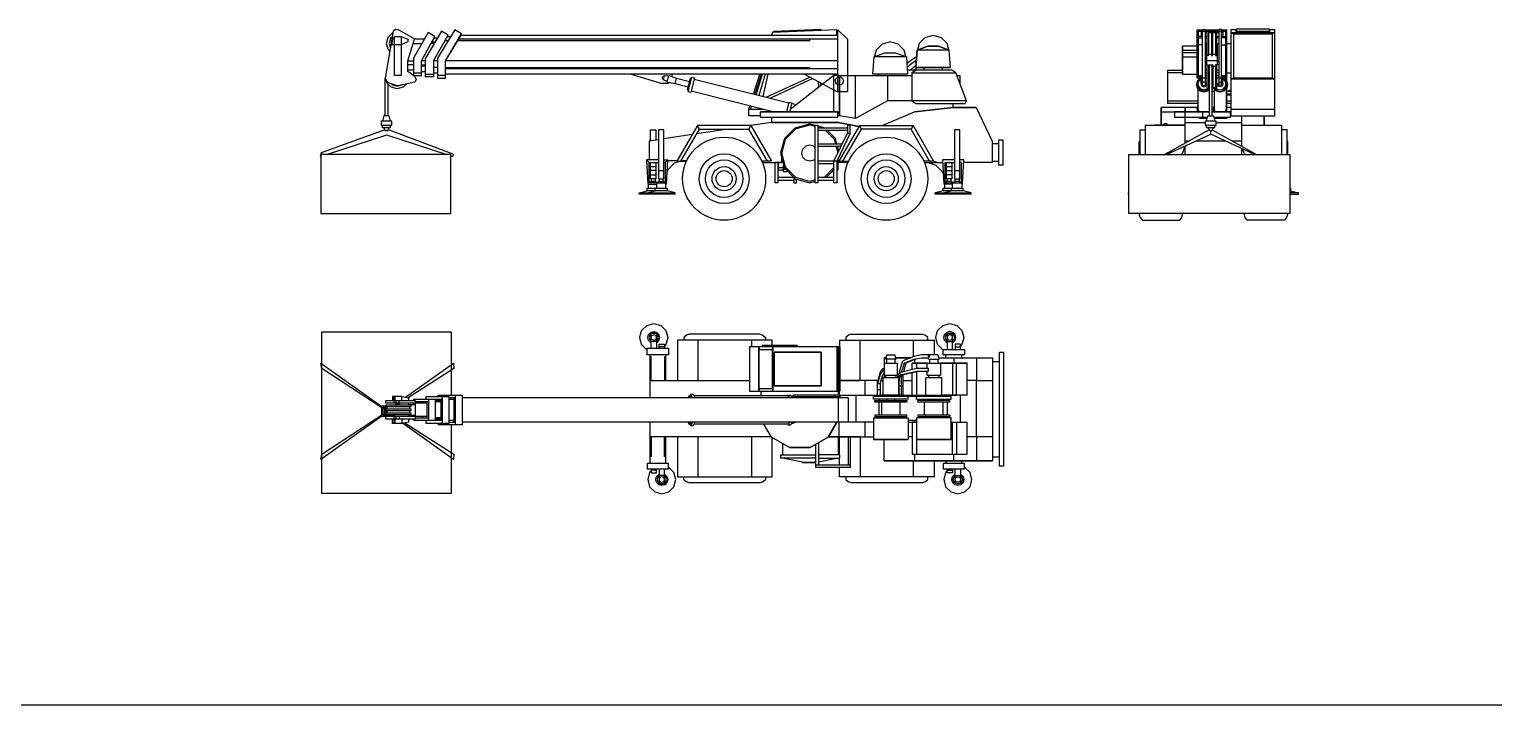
# Model space of a CAD drawing. Extents: x -121210 to 57230, y 84783 to 157800.
# Drawn here: x -4017 to 17847, y 127711 to 137790 of the extents above; entities that cross this region are included whole.
import ezdxf

# ---------------------------------------------------------------- set-up
doc = ezdxf.new("R2010")
doc.units = 0
doc.header["$MEASUREMENT"] = 0
doc.layers.get('0').update_dxf_attribs({"linetype": 'CONTINUOUS'})

# ---------------------------------------------------------------- blocks, each defined once
blk = doc.blocks.new('A$C38A31246')
for p, q in [((1090, 2820), (1125, 2849)), ((1125, 2849), (1169, 2840)), ((6769, 2821), (7469, 2850)), ((6769, 2821), (7469, 2850)), ((7469, 2850), (7469, 2830)), ((1090, 2820), (969, 2120)), ((989, 2640), (1014, 2730)), ((1014, 2550), (989, 2640)), ((1014, 2730), (1079, 2796)), ((1048, 2710), (1029, 2640)), ((1029, 2640), (1048, 2573)), ((1076, 2737), (1048, 2710)), ((1069, 2620), (1090, 2720)), ((1079, 2796), (1086, 2798)), ((1090, 2720), (1110, 2720)), ((1110, 2160), (1110, 2740)), ((1110, 2740), (1209, 2740)), ((1409, 2700), (1169, 2840)), ((1209, 2740), (1309, 2700)), ((1209, 2740), (1209, 2160)), ((1309, 2660), (1209, 2620)), ((1309, 2380), (1408, 2700)), ((1309, 2700), (1309, 2660)), ((1610, 2800), (1389, 2420)), ((1390, 2640), (1517, 2640)), ((1408, 2700), (1407, 2700)), ((1407, 2700), (1409, 2700)), ((1552, 2700), (1408, 2700)), ((1509, 2380), (1709, 2740)), ((1810, 2820), (1569, 2420)), ((1610, 2800), (1588, 2766)), ((1709, 2740), (1610, 2800)), ((1702, 2640), (1654, 2640)), ((1665, 2660), (1714, 2660)), ((1701, 2720), (1677, 2681)), ((1688, 2700), (1688, 2700)), ((1689, 2380), (1909, 2760)), ((1701, 2720), (1750, 2720)), ((2009, 2840), (1749, 2420)), ((1909, 2760), (1810, 2820)), ((1851, 2660), (1852, 2660)), ((1863, 2680), (1901, 2740)), ((1863, 2680), (1911, 2680)), ((1869, 2380), (2109, 2780)), ((1869, 2380), (2101, 2760)), ((1889, 2720), (1886, 2720)), ((1901, 2740), (1948, 2740)), ((2109, 2780), (2009, 2840)), ((2049, 2680), (7309, 2680)), ((7729, 2700), (2063, 2700)), ((2085, 2740), (2089, 2740)), ((2101, 2760), (7729, 2760)), ((6749, 2800), (6737, 2760)), ((7710, 2840), (6749, 2800)), ((6769, 2801), (6769, 2821)), ((7309, 2680), (7309, 2699)), ((7712, 2759), (7710, 2840)), ((7870, 2700), (7729, 2840)), ((7729, 1920), (7729, 2840)), ((7870, 2700), (7870, 1920)), ((8390, 2628), (8301, 2540)), ((8509, 2660), (8390, 2628)), ((8629, 2628), (8509, 2660)), ((8717, 2540), (8629, 2628)), ((8941, 2640), (8916, 2542)), ((8941, 2640), (9029, 2728)), ((9029, 2728), (9149, 2760)), ((9149, 2760), (9270, 2728)), ((9270, 2728), (9357, 2640)), ((9384, 2542), (9357, 2640)), ((1039, 2524), (1014, 2550)), ((1209, 2620), (1069, 2620)), ((1389, 2420), (1389, 2160)), ((1569, 2140), (1569, 2420)), ((1749, 2420), (1749, 2120)), ((8249, 2180), (8269, 2440)), ((8249, 2180), (8269, 2440)), ((8269, 2440), (8429, 2500)), ((8269, 2440), (8429, 2500)), ((8750, 2440), (8269, 2440)), ((8301, 2540), (8276, 2442)), ((8429, 2500), (8590, 2500)), ((8429, 2500), (8590, 2500)), ((8590, 2500), (8750, 2440)), ((8590, 2500), (8750, 2440)), ((8744, 2442), (8717, 2540)), ((8750, 2440), (8769, 2180)), ((8750, 2440), (8769, 2180)), ((8902, 2440), (8810, 2378)), ((8910, 2540), (8890, 2280)), ((8890, 2280), (8910, 2540)), ((9070, 2600), (8910, 2540)), ((8910, 2540), (9070, 2600)), ((9389, 2540), (8910, 2540)), ((9229, 2600), (9070, 2600)), ((9070, 2600), (9229, 2600)), ((9389, 2540), (9229, 2600)), ((9229, 2600), (9389, 2540)), ((9410, 2280), (9389, 2540)), ((9410, 2280), (9389, 2540)), ((1309, 2220), (1309, 2380)), ((1309, 2380), (1389, 2380)), ((1389, 2320), (1309, 2320)), ((1390, 2240), (1309, 2240)), ((1409, 2147), (1309, 2220)), ((1389, 2200), (1509, 2200)), ((1569, 2380), (1509, 2380)), ((1509, 2160), (1509, 2380)), ((1509, 2320), (1570, 2320)), ((1569, 2300), (1509, 2300)), ((1509, 2220), (1570, 2220)), ((1750, 2380), (1689, 2380)), ((1689, 2380), (1689, 2140)), ((1750, 2280), (1689, 2280)), ((1689, 2200), (1750, 2200)), ((7729, 2380), (1869, 2380)), ((1869, 2120), (1869, 2380)), ((7729, 2260), (1869, 2260)), ((1870, 2280), (7309, 2280)), ((7309, 2260), (7309, 2280)), ((8810, 2378), (8759, 2333)), ((8762, 2283), (8838, 2350)), ((9430, 2240), (8765, 2240)), ((8853, 2280), (8805, 2240)), ((8890, 2240), (8829, 2200)), ((8829, 2200), (8890, 2240)), ((8829, 2200), (9489, 2200)), ((8829, 2200), (8829, 1780)), ((8829, 2200), (8829, 1780)), ((8838, 2350), (8899, 2390)), ((8853, 2280), (8892, 2309)), ((8881, 2251), (8868, 2240)), ((8868, 2240), (8881, 2251)), ((8868, 2240), (8868, 2240)), ((8920, 2280), (8881, 2251)), ((8890, 2280), (9410, 2280)), ((9410, 2280), (8890, 2280)), ((9430, 2240), (8890, 2240)), ((9009, 2280), (9009, 2240)), ((9289, 2240), (9289, 2280)), ((9489, 2200), (9430, 2240)), ((9489, 2200), (9430, 2240)), ((9649, 1780), (9489, 2200)), ((9649, 1780), (9489, 2200)), ((1005, 2060), (969, 2120)), ((969, 1560), (969, 2120)), ((979, 2104), (993, 2050)), ((1059, 1984), (993, 2050)), ((1005, 2060), (1159, 2007)), ((1009, 2034), (1009, 1560)), ((1056, 2043), (1079, 2019)), ((1149, 1960), (1059, 1984)), ((1079, 2019), (1149, 2000)), ((1209, 2160), (1110, 2160)), ((1149, 2000), (1219, 2019)), ((1239, 1984), (1149, 1960)), ((1409, 2060), (1159, 2007)), ((1219, 2019), (1220, 2020)), ((1220, 2020), (1219, 2019)), ((1239, 1984), (1291, 2034)), ((1389, 2160), (1509, 2160)), ((1409, 2147), (1432, 2098)), ((1432, 2098), (1409, 2060)), ((1569, 2180), (1689, 2180)), ((1689, 2140), (1569, 2140)), ((1869, 2160), (1749, 2160)), ((1749, 2120), (1869, 2120)), ((7729, 2180), (1869, 2180)), ((5090, 2040), (4629, 2180)), ((5189, 2040), (5090, 2040)), ((5139, 2154), (5102, 2132)), ((5124, 2096), (5102, 2132)), ((5124, 2096), (5139, 2154)), ((5180, 2071), (5124, 2096)), ((5199, 2149), (5139, 2154)), ((5177, 2061), (5202, 2158)), ((5177, 2061), (5297, 2042)), ((5213, 2055), (5189, 2040)), ((5202, 2158), (5316, 2120)), ((5250, 2180), (5250, 2142)), ((5297, 2042), (5316, 2120)), ((5297, 2042), (5491, 1993)), ((5316, 2120), (5510, 2071)), ((5522, 2120), (5478, 1945)), ((5492, 1921), (5546, 2134)), ((5541, 2115), (5522, 2120)), ((5585, 2125), (5532, 1911)), ((5546, 2134), (5585, 2125)), ((5581, 2105), (6997, 1751)), ((6469, 1883), (6560, 2180)), ((6581, 2180), (6488, 1878)), ((6507, 1873), (6602, 2179)), ((6643, 2180), (6547, 1864)), ((6683, 2179), (6608, 1848)), ((6659, 1835), (7311, 2136)), ((7354, 2113), (6720, 1820)), ((7669, 2160), (7013, 1651)), ((7229, 2180), (7710, 1920)), ((7443, 1985), (7436, 2068)), ((7469, 2050), (7469, 2005)), ((7749, 2160), (7669, 2160)), ((7669, 1620), (7669, 2160)), ((7690, 2080), (7691, 2096)), ((7691, 2064), (7690, 2080)), ((7691, 2096), (7697, 2110)), ((7691, 2064), (7697, 2050)), ((7697, 2110), (7707, 2122)), ((7707, 2038), (7697, 2050)), ((7707, 2122), (7720, 2132)), ((7720, 2028), (7707, 2038)), ((7720, 2132), (7734, 2138)), ((7734, 2022), (7720, 2028)), ((7734, 2138), (7749, 2140)), ((7749, 2020), (7734, 2022)), ((7749, 2160), (8829, 2160)), ((7749, 1620), (7749, 2160)), ((7749, 2160), (7749, 1560)), ((7749, 2140), (7765, 2138)), ((7765, 2022), (7749, 2020)), ((7765, 2138), (7779, 2132)), ((7779, 2028), (7765, 2022)), ((7779, 2132), (7792, 2122)), ((7792, 2038), (7779, 2028)), ((7792, 2122), (7801, 2110)), ((7801, 2050), (7792, 2038)), ((7807, 2096), (7801, 2110)), ((7807, 2064), (7801, 2050)), ((7807, 2096), (7809, 2080)), ((7809, 2080), (7807, 2064)), ((7989, 1520), (7989, 2160)), ((8769, 2180), (8249, 2180)), ((8769, 2180), (8249, 2180)), ((8329, 2179), (8329, 2160)), ((8469, 2160), (8469, 1780)), ((9505, 2160), (9549, 2160)), ((9549, 2160), (9549, 2043)), ((5497, 1940), (5478, 1945)), ((5492, 1921), (5532, 1911)), ((5537, 1930), (6779, 1619)), ((6964, 1619), (6999, 1760)), ((6997, 1751), (6997, 1748)), ((6999, 1760), (7038, 1751)), ((7038, 1751), (7035, 1738)), ((7710, 1920), (7870, 1920)), ((8469, 1780), (7989, 1520)), ((9649, 1780), (8469, 1780)), ((8829, 1780), (8890, 1740)), ((8829, 1780), (8890, 1740)), ((9630, 1740), (9649, 1780)), ((9630, 1740), (9649, 1780)), ((950, 1560), (930, 1480)), ((1029, 1560), (950, 1560)), ((1049, 1480), (1029, 1560)), ((6399, 1560), (6400, 1660)), ((6570, 1560), (6399, 1560)), ((6400, 1660), (6416, 1710)), ((6400, 1660), (6620, 1660)), ((6435, 1706), (6421, 1660)), ((6570, 1540), (6570, 1620)), ((6570, 1620), (7749, 1620)), ((7729, 1620), (6570, 1620)), ((6570, 1540), (7729, 1540)), ((6739, 1460), (6739, 1540)), ((6963, 1620), (6964, 1619)), ((6987, 1712), (6985, 1707)), ((6996, 1748), (6993, 1739)), ((6997, 1748), (6993, 1739)), ((7035, 1738), (7005, 1620)), ((7105, 1723), (7036, 1741)), ((7729, 1540), (7729, 1620)), ((7749, 1560), (7729, 1560)), ((7749, 1560), (7748, 1619)), ((7989, 1520), (7749, 1560)), ((8387, 1413), (8869, 1620)), ((9450, 1680), (8869, 1620)), ((8869, 1620), (9450, 1680)), ((8890, 1740), (9630, 1740)), ((8890, 1740), (9630, 1740)), ((9450, 1680), (9450, 1740)), ((9790, 1680), (9450, 1680)), ((9450, 1680), (9790, 1680)), ((9790, 1680), (10029, 1180)), ((9790, 1680), (10029, 1180)), ((964, 1351), (13, 1007)), ((1069, 1480), (909, 1480)), ((909, 1480), (909, 1420)), ((909, 1420), (1069, 1420)), ((930, 1380), (930, 1420)), ((1049, 1380), (930, 1380)), ((950, 1380), (969, 1340)), ((969, 1340), (1009, 1340)), ((1009, 1340), (1029, 1380)), ((1982, 986), (1016, 1351)), ((1049, 1380), (1049, 1420)), ((1069, 1420), (1069, 1480)), ((4930, 1350), (5009, 1350)), ((4930, 1183), (4930, 1350)), ((5009, 1350), (5009, 1195)), ((5129, 1350), (5049, 1350)), ((5049, 1350), (5049, 620)), ((5129, 620), (5129, 1350)), ((5630, 1413), (5322, 880)), ((5382, 880), (5659, 1361)), ((6091, 1360), (5618, 1288)), ((6429, 1413), (5630, 1413)), ((5659, 1361), (5630, 1413)), ((5659, 1361), (6399, 1361)), ((6399, 1361), (6429, 1413)), ((6677, 880), (6399, 1361)), ((6429, 1413), (6736, 880)), ((6430, 1413), (6429, 1413)), ((6739, 1460), (6430, 1413)), ((7739, 1460), (6739, 1460)), ((6739, 1460), (7739, 1460)), ((6928, 1220), (7089, 1381)), ((7099, 1364), (6945, 1210)), ((7089, 1381), (7309, 1440)), ((7309, 1420), (7099, 1364)), ((7309, 1440), (7390, 1419)), ((7390, 1398), (7309, 1420)), ((7389, 560), (7389, 1420)), ((7389, 1420), (7429, 1420)), ((7429, 1420), (7429, 560)), ((7429, 1408), (7530, 1381)), ((7429, 1387), (7459, 1379)), ((7429, 1380), (7870, 1380)), ((7870, 1340), (7429, 1340)), ((7531, 1380), (7530, 1381)), ((7530, 1381), (7530, 1379)), ((7544, 1340), (7673, 1210)), ((7691, 1220), (7571, 1340)), ((8041, 1398), (7739, 1460)), ((7739, 1460), (8041, 1398)), ((8050, 1413), (7741, 880)), ((7802, 880), (8079, 1361)), ((7870, 1420), (7870, 1300)), ((7909, 1420), (7870, 1420)), ((7909, 1300), (7909, 1420)), ((8050, 1413), (8849, 1413)), ((8079, 1361), (8050, 1413)), ((8819, 1361), (8079, 1361)), ((8849, 1413), (8819, 1361)), ((9097, 880), (8819, 1361)), ((8849, 1413), (9157, 880)), ((9549, 1350), (9469, 1350)), ((9469, 1350), (9469, 620)), ((9549, 620), (9549, 1350)), ((90, 980), (991, 1276)), ((988, 1277), (1889, 980)), ((5050, 1201), (4910, 1180)), ((4910, 1180), (4910, 900)), ((5552, 1278), (5129, 1213)), ((6928, 1220), (6869, 1000)), ((6889, 1000), (6945, 1210)), ((7205, 1060), (7249, 1104)), ((7309, 1120), (7249, 1104)), ((7370, 1104), (7309, 1120)), ((7370, 1104), (7389, 1083)), ((7429, 1140), (7789, 1140)), ((7769, 1100), (7429, 1100)), ((7669, 880), (7870, 1300)), ((7673, 1210), (7692, 1140)), ((7712, 1139), (7691, 1220)), ((7703, 1100), (7729, 1004)), ((7909, 1300), (7710, 880)), ((7741, 1031), (7723, 1100)), ((7789, 1140), (7769, 1100)), ((7870, 1300), (7909, 1300)), ((10029, 1180), (10029, 860)), ((10029, 1180), (10029, 860)), ((10130, 1140), (10029, 1140)), ((10130, 820), (10130, 1200)), ((10130, 1200), (10189, 1200)), ((10189, 1200), (10189, 820)), ((13, 1007), (0, 951)), ((0, 951), (10, 953)), ((1949, 980), (9, 980)), ((9, 980), (9, 100)), ((1949, 100), (1949, 980)), ((1979, 951), (1949, 960)), ((1982, 986), (1979, 951)), ((4910, 860), (4869, 900)), ((5049, 900), (4869, 900)), ((4869, 900), (4889, 540)), ((5130, 900), (5189, 900)), ((5189, 900), (5149, 860)), ((5169, 540), (5189, 900)), ((5189, 894), (5329, 891)), ((5379, 880), (5290, 851)), ((5322, 880), (5474, 880)), ((5478, 888), (5388, 890)), ((6736, 880), (6585, 880)), ((6869, 1000), (6928, 780)), ((6945, 790), (6889, 1000)), ((6889, 860), (6889, 925)), ((7190, 1000), (7205, 1060)), ((7205, 940), (7190, 1000)), ((7249, 896), (7205, 940)), ((7309, 880), (7249, 896)), ((7370, 896), (7309, 880)), ((7390, 916), (7370, 896)), ((7710, 880), (7429, 880)), ((7669, 560), (7669, 880)), ((7728, 917), (7710, 851)), ((7710, 880), (7710, 560)), ((7729, 922), (7729, 745)), ((7741, 880), (7894, 880)), ((9157, 880), (9006, 880)), ((9209, 860), (9149, 880)), ((9469, 900), (9289, 900)), ((9289, 900), (9309, 540)), ((9610, 900), (9550, 900)), ((9590, 540), (9610, 900)), ((10029, 880), (10130, 880)), ((4910, 560), (4910, 860)), ((4910, 860), (5049, 860)), ((4930, 620), (4930, 860)), ((4930, 800), (5009, 800)), ((5009, 740), (4930, 740)), ((4930, 680), (5009, 680)), ((5009, 860), (5009, 620)), ((5049, 740), (5129, 740)), ((5149, 860), (5130, 860)), ((5149, 860), (5149, 565)), ((5180, 720), (5189, 751)), ((5189, 751), (5290, 851)), ((6591, 864), (6789, 860)), ((6889, 860), (6789, 860)), ((6789, 560), (6789, 860)), ((6789, 860), (6889, 860)), ((6830, 860), (6830, 560)), ((6840, 840), (6830, 840)), ((6840, 745), (6840, 860)), ((6840, 785), (6915, 785)), ((6915, 745), (6840, 745)), ((6915, 720), (6915, 828)), ((6915, 764), (6944, 764)), ((6964, 720), (6915, 720)), ((6928, 780), (7089, 619)), ((7099, 636), (6945, 790)), ((6964, 744), (6964, 720)), ((7669, 840), (7429, 840)), ((7669, 785), (7524, 640)), ((7551, 640), (7670, 758)), ((7654, 720), (7631, 720)), ((7656, 745), (7654, 744)), ((7654, 744), (7654, 720)), ((7669, 745), (7656, 745)), ((7729, 785), (7710, 785)), ((7710, 745), (7729, 745)), ((7888, 860), (7730, 860)), ((7888, 860), (7730, 860)), ((9021, 860), (9209, 860)), ((9030, 860), (9292, 860)), ((9070, 860), (9189, 820)), ((9189, 820), (9289, 720)), ((9289, 720), (9302, 684)), ((9329, 560), (9329, 860)), ((9329, 860), (9469, 860)), ((9349, 620), (9349, 860)), ((9349, 800), (9430, 800)), ((9349, 740), (9430, 740)), ((9430, 680), (9349, 680)), ((9430, 860), (9430, 620)), ((9469, 740), (9549, 740)), ((9569, 860), (9550, 860)), ((9569, 860), (9569, 565)), ((9608, 860), (9610, 860)), ((10029, 860), (9608, 860)), ((10029, 860), (9610, 860)), ((10189, 820), (10130, 820)), ((4760, 410), (4879, 440)), ((4879, 440), (4879, 480)), ((4879, 480), (5179, 480)), ((4879, 410), (4999, 440)), ((5179, 440), (4879, 440)), ((4889, 540), (5019, 540)), ((4899, 480), (4899, 540)), ((4940, 580), (4910, 565)), ((5020, 560), (4910, 560)), ((5009, 620), (4930, 620)), ((4940, 620), (4940, 580)), ((4999, 580), (4940, 580)), ((4999, 620), (4999, 580)), ((5029, 565), (4999, 580)), ((4999, 440), (4999, 480)), ((5059, 580), (5019, 560)), ((5019, 560), (5159, 560)), ((5019, 560), (5019, 480)), ((5049, 620), (5129, 620)), ((5059, 620), (5059, 580)), ((5059, 580), (5120, 580)), ((5120, 580), (5120, 620)), ((5159, 560), (5120, 580)), ((5159, 480), (5159, 560)), ((5169, 540), (5159, 540)), ((5179, 480), (5179, 440)), ((5299, 410), (5179, 440)), ((6830, 560), (6789, 560)), ((7068, 640), (6830, 640)), ((6830, 600), (7069, 600)), ((7069, 638), (7069, 560)), ((7069, 560), (7109, 560)), ((7089, 619), (7309, 560)), ((7309, 580), (7099, 636)), ((7109, 560), (7109, 614)), ((7390, 601), (7309, 580)), ((7309, 560), (7390, 581)), ((7429, 560), (7389, 560)), ((7669, 640), (7429, 640)), ((7429, 600), (7669, 600)), ((7429, 592), (7458, 600)), ((7710, 560), (7669, 560)), ((9299, 440), (9179, 410)), ((9299, 480), (9600, 480)), ((9299, 440), (9299, 480)), ((9600, 440), (9299, 440)), ((9299, 410), (9420, 440)), ((9440, 540), (9309, 540)), ((9319, 540), (9319, 480)), ((9359, 580), (9329, 565)), ((9329, 560), (9441, 560)), ((9430, 620), (9349, 620)), ((9359, 580), (9359, 620)), ((9420, 580), (9359, 580)), ((9420, 580), (9420, 620)), ((9450, 565), (9420, 580)), ((9420, 480), (9420, 440)), ((9440, 560), (9479, 580)), ((9440, 560), (9579, 560)), ((9440, 480), (9440, 560)), ((9469, 620), (9549, 620)), ((9479, 580), (9479, 620)), ((9539, 580), (9479, 580)), ((9539, 620), (9539, 580)), ((9539, 580), (9579, 560)), ((9579, 560), (9579, 480)), ((9579, 540), (9590, 540)), ((9600, 440), (9600, 480)), ((9719, 410), (9600, 440)), ((4760, 390), (4760, 410)), ((4760, 410), (5299, 410)), ((5299, 390), (4760, 390)), ((4879, 390), (4879, 410)), ((5299, 390), (5299, 410)), ((9179, 410), (9719, 410)), ((9179, 390), (9179, 410)), ((9719, 390), (9179, 390)), ((9299, 410), (9299, 390)), ((9719, 390), (9719, 410)), ((9, 100), (1949, 100))]:
    blk.add_line(p, q)
for centre, radius in [((6029, 620), 620), ((8449, 620), 620), ((6029, 620), 372), ((6029, 620), 280), ((8449, 620), 372), ((8449, 620), 280), ((6029, 620), 180), ((6029, 620), 120), ((8449, 620), 180), ((8449, 620), 120)]:
    blk.add_circle(centre, radius)
blk = doc.blocks.new('A$C35775AC6')
for p, q in [((1949, 2410), (9, 2410)), ((9, 2410), (9, 10)), ((1949, 1469), (1949, 2410)), ((4760, 2330), (4788, 2435)), ((4864, 2512), (4788, 2435)), ((4864, 2512), (4969, 2540)), ((4892, 2375), (4924, 2408)), ((4924, 2408), (4969, 2420)), ((4969, 2540), (5074, 2512)), ((4969, 2420), (5015, 2408)), ((5015, 2408), (5047, 2375)), ((5074, 2512), (5151, 2435)), ((5151, 2435), (5179, 2330)), ((9179, 2330), (9207, 2435)), ((9284, 2512), (9207, 2435)), ((9284, 2512), (9389, 2540)), ((9311, 2375), (9345, 2408)), ((9389, 2420), (9345, 2408)), ((9389, 2540), (9494, 2512)), ((9434, 2408), (9389, 2420)), ((9468, 2375), (9434, 2408)), ((9494, 2512), (9571, 2435)), ((9571, 2435), (9600, 2330)), ((4788, 2225), (4760, 2330)), ((4864, 2148), (4788, 2225)), ((4879, 2330), (4892, 2375)), ((4892, 2285), (4879, 2330)), ((4924, 2252), (4892, 2285)), ((4909, 2365), (4899, 2330)), ((4899, 2330), (4909, 2295)), ((4930, 2386), (4909, 2365)), ((4909, 2295), (4930, 2274)), ((4930, 2251), (4924, 2252)), ((5009, 2390), (4930, 2390)), ((4930, 2170), (4930, 2390)), ((4930, 2330), (4935, 2350)), ((4935, 2310), (4930, 2330)), ((5009, 2270), (4930, 2270)), ((4969, 2400), (4934, 2390)), ((4935, 2389), (4934, 2390)), ((4934, 2390), (4934, 2389)), ((4935, 2350), (4950, 2365)), ((4950, 2295), (4935, 2310)), ((4950, 2365), (4969, 2370)), ((4969, 2290), (4950, 2295)), ((5005, 2390), (4969, 2400)), ((4989, 2365), (4969, 2370)), ((4969, 2290), (4989, 2295)), ((5004, 2350), (4989, 2365)), ((4989, 2295), (5004, 2310)), ((5009, 2330), (5004, 2350)), ((5004, 2310), (5009, 2330)), ((5006, 2390), (5005, 2390)), ((5005, 2389), (5005, 2390)), ((5009, 2390), (5009, 2170)), ((5030, 2365), (5009, 2386)), ((5015, 2252), (5009, 2251)), ((5030, 2295), (5010, 2274)), ((5015, 2252), (5047, 2285)), ((5039, 2330), (5030, 2365)), ((5030, 2295), (5039, 2330)), ((5059, 2330), (5047, 2375)), ((5047, 2285), (5059, 2330)), ((5049, 2169), (5049, 2230)), ((5049, 2230), (5129, 2230)), ((5049, 2190), (5049, 2192)), ((5129, 2190), (5049, 2190)), ((5129, 2230), (5129, 2170)), ((5151, 2225), (5130, 2203)), ((5179, 2330), (5151, 2225)), ((6736, 2290), (5322, 2290)), ((5322, 2290), (5322, 1690)), ((5460, 2365), (5419, 2330)), ((5419, 2330), (5419, 2290)), ((5498, 2379), (5460, 2365)), ((6560, 2379), (5498, 2379)), ((5630, 1690), (5630, 2290)), ((7749, 2190), (6399, 2190)), ((6399, 2190), (6399, 1530)), ((6429, 2290), (6429, 2190)), ((6536, 1530), (6536, 2190)), ((6536, 2190), (6542, 2150)), ((6560, 2379), (6599, 2365)), ((7109, 2210), (6589, 2210)), ((6589, 2210), (6589, 2190)), ((6599, 2365), (6640, 2330)), ((6629, 2190), (6629, 2210)), ((6640, 2330), (6640, 2290)), ((6736, 2210), (6736, 2290)), ((6744, 2150), (6749, 2190)), ((6749, 2190), (6749, 1530)), ((7069, 2190), (7069, 2210)), ((7109, 2210), (7109, 2190)), ((7710, 1530), (7710, 2190)), ((7713, 2190), (7713, 1530)), ((7728, 2190), (7714, 2165)), ((7728, 1530), (7728, 2190)), ((7741, 2290), (7741, 2190)), ((7741, 2290), (9157, 2290)), ((7746, 2190), (7746, 1530)), ((7749, 1530), (7749, 2190)), ((7879, 2365), (7839, 2330)), ((7839, 2330), (7839, 2290)), ((7918, 2379), (7879, 2365)), ((7918, 2379), (8980, 2379)), ((8050, 1690), (8050, 2290)), ((8849, 2048), (8849, 2290)), ((8980, 2379), (9019, 2365)), ((9060, 2330), (9019, 2365)), ((9060, 2290), (9060, 2330)), ((9157, 2290), (9157, 2070)), ((9207, 2225), (9179, 2330)), ((9207, 2225), (9284, 2148)), ((9299, 2330), (9311, 2375)), ((9311, 2285), (9299, 2330)), ((9345, 2252), (9311, 2285)), ((9328, 2365), (9319, 2330)), ((9319, 2330), (9328, 2295)), ((9349, 2384), (9328, 2365)), ((9328, 2295), (9350, 2274)), ((9350, 2251), (9345, 2252)), ((9349, 2390), (9430, 2390)), ((9349, 2390), (9349, 2150)), ((9355, 2350), (9349, 2330)), ((9349, 2330), (9355, 2310)), ((9349, 2270), (9430, 2270)), ((9355, 2390), (9389, 2400)), ((9369, 2365), (9355, 2350)), ((9355, 2310), (9369, 2295)), ((9389, 2370), (9369, 2365)), ((9369, 2295), (9389, 2290)), ((9389, 2400), (9424, 2390)), ((9410, 2365), (9389, 2370)), ((9389, 2290), (9410, 2295)), ((9424, 2350), (9410, 2365)), ((9424, 2310), (9410, 2295)), ((9430, 2330), (9424, 2350)), ((9424, 2310), (9430, 2330)), ((9430, 2150), (9430, 2390)), ((9430, 2385), (9450, 2365)), ((9430, 2251), (9434, 2252)), ((9450, 2295), (9431, 2275)), ((9434, 2252), (9468, 2285)), ((9450, 2365), (9459, 2330)), ((9459, 2330), (9450, 2295)), ((9479, 2330), (9468, 2375)), ((9468, 2285), (9479, 2330)), ((9549, 2230), (9469, 2230)), ((9469, 2230), (9469, 2149)), ((9469, 2190), (9549, 2190)), ((9549, 2149), (9549, 2230)), ((9571, 2225), (9550, 2203)), ((9600, 2330), (9571, 2225)), ((4869, 2070), (4869, 2170)), ((4869, 2170), (5189, 2170)), ((5189, 2070), (4869, 2070)), ((4910, 2070), (4910, 1429)), ((4930, 1690), (4930, 2049)), ((5129, 2049), (5129, 1690)), ((5149, 1690), (5149, 2070)), ((5189, 2170), (5189, 2070)), ((6542, 2150), (6744, 2150)), ((6542, 1570), (6542, 2150)), ((6744, 1570), (6744, 2150)), ((6769, 2110), (7469, 2110)), ((6769, 1610), (6769, 2110)), ((6769, 2110), (6769, 1610)), ((7469, 2110), (6769, 2110)), ((7469, 2110), (7469, 1610)), ((7469, 1610), (7469, 2110)), ((8437, 2030), (8410, 2030)), ((8437, 2030), (8410, 2030)), ((8410, 2030), (8410, 1950)), ((8449, 2070), (8429, 2010)), ((8590, 2010), (8429, 2010)), ((8449, 2070), (8570, 2070)), ((8449, 1950), (8449, 2010)), ((8590, 2010), (8570, 2070)), ((8570, 2010), (8570, 1950)), ((8583, 2030), (8805, 2030)), ((8805, 2030), (8583, 2030)), ((8639, 1820), (8687, 1982)), ((8853, 2050), (8687, 1982)), ((8706, 1950), (8853, 2010)), ((8881, 2010), (8735, 1950)), ((8966, 2070), (8853, 2050)), ((8853, 2010), (8966, 2030)), ((8853, 2010), (8881, 2010)), ((8869, 1950), (8869, 2005)), ((8994, 2030), (8881, 2010)), ((9209, 2070), (8966, 2070)), ((8966, 2030), (9077, 2030)), ((9078, 2033), (9064, 2070)), ((9070, 2010), (9090, 2070)), ((9070, 2010), (9229, 2010)), ((9090, 1950), (9090, 2010)), ((9209, 2070), (9229, 2010)), ((9209, 2010), (9209, 1950)), ((9223, 2030), (10029, 2030)), ((9223, 2030), (10029, 2030)), ((9284, 2148), (9289, 2146)), ((9289, 2070), (9289, 2150)), ((9289, 2150), (9610, 2150)), ((9610, 2070), (9289, 2070)), ((9329, 2030), (9329, 2070)), ((9450, 2030), (9450, 1950)), ((9569, 2029), (9569, 2070)), ((9610, 2150), (9610, 2070)), ((9790, 2030), (9790, 1690)), ((10029, 2030), (10029, 490)), ((10130, 1970), (10029, 1970)), ((10130, 2110), (10189, 2110)), ((10130, 410), (10130, 2110)), ((10189, 2110), (10189, 410)), ((13, 1870), (0, 1950)), ((0, 1950), (909, 1301)), ((910, 1282), (13, 1870)), ((1263, 1439), (1979, 1950)), ((1982, 1870), (1302, 1431)), ((1979, 1950), (1982, 1870)), ((8309, 1650), (8349, 1810)), ((8349, 1777), (8309, 1647)), ((8349, 1810), (8370, 1850)), ((8349, 1777), (8370, 1810)), ((8349, 1647), (8390, 1777)), ((8370, 1850), (8390, 1870)), ((8390, 1830), (8370, 1810)), ((8390, 1870), (8410, 1870)), ((8390, 1830), (8390, 1870)), ((8410, 1830), (8390, 1830)), ((8410, 1810), (8390, 1777)), ((8410, 1950), (8609, 1950)), ((8410, 1950), (8410, 1770)), ((8410, 1770), (8609, 1770)), ((8410, 1770), (8410, 1730)), ((8429, 1770), (8429, 1730)), ((8560, 1950), (8561, 1950)), ((8590, 1766), (8595, 1770)), ((8590, 1730), (8590, 1770)), ((8609, 1770), (8609, 1950)), ((8609, 1779), (8656, 1810)), ((8670, 1777), (8610, 1745)), ((8639, 1820), (8639, 1798)), ((8639, 1745), (8698, 1777)), ((8810, 1850), (8656, 1810)), ((8665, 1759), (8663, 1610)), ((8706, 1950), (8666, 1812)), ((8670, 1777), (8895, 1830)), ((8691, 1610), (8694, 1774)), ((8735, 1950), (8697, 1820)), ((8698, 1777), (8923, 1830)), ((8895, 1870), (8810, 1850)), ((8810, 1810), (8838, 1810)), ((8829, 1950), (9649, 1950)), ((8829, 1855), (8829, 1950)), ((9050, 1950), (8829, 1950)), ((8829, 1470), (8829, 1807)), ((8890, 1950), (8890, 1868)), ((8890, 1822), (8890, 1470)), ((9073, 1870), (8895, 1870)), ((8895, 1830), (9073, 1830)), ((9049, 1870), (9049, 1950)), ((9049, 1770), (9049, 1830)), ((9049, 1770), (9250, 1770)), ((9070, 1770), (9070, 1730)), ((9073, 1830), (9073, 1870)), ((9199, 1950), (9201, 1950)), ((9229, 1730), (9229, 1770)), ((9250, 1950), (9250, 1770)), ((9649, 1950), (9250, 1950)), ((9430, 1950), (9430, 1470)), ((9489, 1470), (9489, 1950)), ((9649, 1470), (9649, 1950)), ((4910, 1690), (6400, 1690)), ((6542, 1570), (6536, 1530)), ((6542, 1570), (6744, 1570)), ((6749, 1530), (6744, 1570)), ((7469, 1610), (6769, 1610)), ((6769, 1610), (7469, 1610)), ((7714, 1554), (7728, 1530)), ((7750, 1690), (8050, 1690)), ((8309, 1690), (7750, 1690)), ((8125, 1470), (8125, 1690)), ((8309, 1650), (8309, 1690)), ((8309, 1690), (8319, 1690)), ((8309, 1470), (8309, 1650)), ((8309, 1647), (8349, 1647)), ((8349, 1550), (8309, 1550)), ((8329, 1710), (8329, 1730)), ((8349, 1647), (8349, 1470)), ((8363, 1690), (8390, 1690)), ((8390, 1730), (8390, 1470)), ((8629, 1730), (8390, 1730)), ((8610, 1745), (8605, 1730)), ((8629, 1470), (8629, 1730)), ((8629, 1690), (8637, 1690)), ((8630, 1721), (8639, 1745)), ((8635, 1610), (8638, 1741)), ((8691, 1610), (8635, 1610)), ((8635, 1470), (8635, 1610)), ((8663, 1610), (8663, 1470)), ((8691, 1470), (8691, 1610)), ((8693, 1690), (8829, 1690)), ((9270, 1730), (9029, 1730)), ((9029, 1470), (9029, 1730)), ((9270, 1470), (9270, 1730)), ((9790, 1690), (9649, 1690)), ((9790, 1690), (10029, 1690)), ((9790, 850), (9790, 1690)), ((10029, 1690), (10029, 850)), ((969, 1350), (969, 1390)), ((969, 1390), (1409, 1390)), ((1589, 1350), (969, 1350)), ((1349, 1320), (969, 1320)), ((969, 1320), (969, 1300)), ((1209, 1450), (1069, 1450)), ((1069, 1450), (1069, 1390)), ((1090, 1450), (1090, 1350)), ((1098, 1320), (1138, 1349)), ((1110, 1390), (1110, 1450)), ((1125, 1350), (1125, 1390)), ((1130, 1320), (1176, 1349)), ((1169, 1350), (1169, 1390)), ((1209, 1390), (1209, 1450)), ((1209, 1450), (1309, 1430)), ((1309, 1430), (1309, 1390)), ((1309, 1350), (1309, 1320)), ((1309, 1330), (1408, 1330)), ((1349, 1300), (1349, 1320)), ((1389, 1410), (1810, 1410)), ((1389, 1390), (1389, 1410)), ((1389, 1330), (1389, 1350)), ((1409, 1390), (1408, 1390)), ((1408, 1390), (1408, 1110)), ((1610, 1370), (1409, 1370)), ((1509, 1370), (1509, 1350)), ((1569, 1410), (1569, 1450)), ((1569, 1450), (1909, 1450)), ((1588, 1130), (1588, 1370)), ((1610, 1090), (1610, 1410)), ((1709, 1090), (1709, 1410)), ((1709, 1390), (1789, 1390)), ((1789, 1370), (1709, 1370)), ((1749, 1450), (1749, 1470)), ((1749, 1470), (2109, 1470)), ((1788, 1410), (1788, 1090)), ((1810, 1450), (1810, 1050)), ((1909, 1450), (1909, 1050)), ((2009, 1430), (1909, 1430)), ((1909, 1410), (1990, 1410)), ((1989, 1070), (1989, 1430)), ((2009, 1030), (2009, 1470)), ((2109, 1470), (2109, 1030)), ((7870, 1430), (2109, 1430)), ((5489, 1448), (5486, 1430)), ((5500, 1460), (5489, 1448)), ((5511, 1448), (5500, 1460)), ((5500, 1460), (5519, 1460)), ((5505, 1460), (5506, 1465)), ((5519, 1480), (5506, 1465)), ((5515, 1430), (5511, 1448)), ((5558, 1480), (5519, 1480)), ((5519, 1480), (5533, 1465)), ((5530, 1448), (5519, 1460)), ((5530, 1448), (5534, 1430)), ((5542, 1430), (5533, 1465)), ((5572, 1465), (5558, 1480)), ((5572, 1465), (5581, 1430)), ((6974, 1460), (5573, 1460)), ((6399, 1530), (7749, 1530)), ((6653, 1530), (6570, 1525)), ((6570, 1525), (6570, 1460)), ((6570, 1525), (6570, 1460)), ((6974, 1470), (6967, 1460)), ((6974, 1470), (6987, 1457)), ((6974, 1470), (7013, 1470)), ((6985, 1448), (6974, 1460)), ((6990, 1430), (6985, 1448)), ((6987, 1457), (6994, 1430)), ((7026, 1457), (7013, 1470)), ((7033, 1430), (7026, 1457)), ((7092, 1430), (7026, 1455)), ((7070, 1430), (7029, 1446)), ((7049, 1470), (7049, 1450)), ((7749, 1470), (7049, 1470)), ((7049, 1450), (7749, 1450)), ((7729, 1525), (7646, 1530)), ((7669, 1470), (7669, 1450)), ((7729, 1470), (7729, 1525)), ((7729, 1470), (7729, 1525)), ((7729, 1430), (7729, 1449)), ((7729, 1449), (7729, 1430)), ((7729, 1070), (7729, 1430)), ((7739, 1530), (7739, 1470)), ((7739, 1429), (7739, 1450)), ((7749, 1450), (7749, 1470)), ((7749, 1470), (7749, 1430)), ((7749, 1470), (8370, 1470)), ((7870, 1430), (7870, 1070)), ((7989, 1070), (7989, 1470)), ((9410, 1450), (8249, 1450)), ((8249, 1410), (8249, 1450)), ((8769, 1410), (8249, 1410)), ((8269, 1370), (8269, 1390)), ((8269, 1390), (8750, 1390)), ((8269, 1370), (8750, 1370)), ((8329, 1410), (8329, 1390)), ((8329, 1369), (8329, 1170)), ((8370, 1470), (8349, 1450)), ((8649, 1470), (8370, 1470)), ((8370, 1370), (8370, 1170)), ((8388, 1370), (8390, 1370)), ((8449, 1410), (8449, 1390)), ((8570, 1390), (8570, 1410)), ((8669, 1450), (8649, 1470)), ((8649, 1470), (9010, 1470)), ((8649, 1170), (8649, 1370)), ((8750, 1390), (8750, 1370)), ((8769, 1410), (8769, 1450)), ((8829, 1470), (9489, 1470)), ((8890, 1410), (8890, 1450)), ((8890, 1410), (9410, 1410)), ((9389, 1390), (8910, 1390)), ((8910, 1370), (8910, 1390)), ((8910, 1370), (9389, 1370)), ((9009, 1470), (8989, 1450)), ((9009, 1410), (9009, 1390)), ((9009, 1370), (9009, 1170)), ((9029, 1370), (9028, 1370)), ((9090, 1390), (9090, 1410)), ((9209, 1410), (9209, 1390)), ((9309, 1450), (9289, 1470)), ((9289, 1410), (9289, 1390)), ((9289, 1170), (9289, 1370)), ((9649, 1470), (9290, 1470)), ((9349, 1390), (9349, 1410)), ((9349, 1369), (9349, 1170)), ((9389, 1370), (9389, 1390)), ((9410, 1410), (9410, 1450)), ((9549, 1070), (9549, 1470)), ((9649, 1470), (9550, 1470)), ((910, 1158), (0, 510)), ((13, 590), (910, 1177)), ((909, 1150), (909, 1310)), ((909, 1310), (970, 1310)), ((969, 1150), (909, 1150)), ((930, 1170), (930, 1290)), ((930, 1290), (989, 1290)), ((950, 1270), (930, 1290)), ((950, 1190), (930, 1170)), ((1049, 1170), (930, 1170)), ((989, 1270), (950, 1270)), ((950, 1270), (950, 1190)), ((950, 1190), (969, 1190)), ((969, 1300), (1349, 1300)), ((1349, 1260), (969, 1260)), ((969, 1260), (969, 1240)), ((969, 1210), (969, 1250)), ((969, 1240), (1349, 1240)), ((969, 1210), (989, 1210)), ((1349, 1200), (969, 1200)), ((969, 1180), (969, 1200)), ((969, 1180), (1349, 1180)), ((969, 1110), (969, 1150)), ((1589, 1150), (969, 1150)), ((1409, 1110), (969, 1110)), ((989, 1260), (989, 1300)), ((989, 1200), (989, 1240)), ((1040, 1180), (1049, 1170)), ((1049, 1180), (1049, 1170)), ((1069, 1150), (1069, 1179)), ((1113, 1150), (1069, 1178)), ((1069, 1159), (1082, 1150)), ((1069, 1050), (1069, 1110)), ((1090, 1150), (1090, 1050)), ((1110, 1050), (1110, 1110)), ((1125, 1110), (1125, 1150)), ((1169, 1150), (1169, 1110)), ((1209, 1110), (1209, 1050)), ((1309, 1179), (1309, 1150)), ((1309, 1170), (1408, 1170)), ((1309, 1110), (1309, 1070)), ((1329, 1260), (1329, 1300)), ((1329, 1200), (1329, 1240)), ((1349, 1240), (1349, 1260)), ((1349, 1180), (1349, 1200)), ((1389, 1170), (1389, 1150)), ((1389, 1090), (1389, 1110)), ((1408, 1130), (1610, 1130)), ((1509, 1150), (1509, 1129)), ((1788, 1130), (1709, 1130)), ((1788, 1110), (1710, 1110)), ((8249, 1130), (8769, 1130)), ((8249, 1130), (8249, 810)), ((8750, 1170), (8269, 1170)), ((8269, 1170), (8269, 1150)), ((8269, 1150), (8750, 1150)), ((8329, 1150), (8329, 1130)), ((8750, 1150), (8750, 1170)), ((8769, 1130), (8769, 810)), ((9410, 1130), (8890, 1130)), ((8890, 1130), (8890, 590)), ((9389, 1170), (8910, 1170)), ((8910, 1170), (8910, 1150)), ((8910, 1150), (9389, 1150)), ((9009, 1150), (9009, 1130)), ((9028, 1170), (9029, 1170)), ((9289, 1130), (9289, 1150)), ((9349, 1150), (9349, 1130)), ((9389, 1170), (9389, 1150)), ((9410, 810), (9410, 1130)), ((1209, 1050), (1069, 1050)), ((1309, 1070), (1209, 1050)), ((1979, 510), (1219, 1052)), ((1255, 1059), (1982, 590)), ((1810, 1090), (1389, 1090)), ((1569, 1050), (1569, 1090)), ((1909, 1050), (1569, 1050)), ((1749, 1050), (1749, 1030)), ((2109, 1030), (1749, 1030)), ((1990, 1090), (1909, 1090)), ((1910, 1070), (2009, 1070)), ((1949, 10), (1949, 1030)), ((7870, 1070), (2110, 1070)), ((4910, 1070), (4910, 450)), ((5486, 1070), (5489, 1052)), ((5500, 1040), (5489, 1052)), ((5511, 1052), (5500, 1040)), ((5500, 1040), (5519, 1040)), ((5506, 1035), (5505, 1040)), ((5506, 1035), (5519, 1020)), ((5511, 1052), (5516, 1070)), ((5519, 1040), (5530, 1052)), ((5533, 1035), (5519, 1020)), ((5519, 1020), (5558, 1020)), ((5530, 1052), (5535, 1070)), ((5542, 1070), (5533, 1035)), ((5558, 1020), (5572, 1035)), ((5572, 1035), (5581, 1070)), ((6974, 1040), (5574, 1040)), ((6725, 846), (6614, 1039)), ((6725, 846), (6614, 1039)), ((6966, 1040), (6974, 1030)), ((6985, 1052), (6974, 1040)), ((6987, 1044), (6974, 1030)), ((6974, 1030), (7013, 1030)), ((6990, 1070), (6985, 1052)), ((6987, 1044), (6994, 1070)), ((7026, 1044), (7013, 1030)), ((7026, 1044), (7033, 1070)), ((7095, 1070), (7026, 1045)), ((7029, 1053), (7073, 1070)), ((7574, 846), (7703, 1070)), ((7703, 1070), (7574, 846)), ((7739, 850), (7739, 1070)), ((8249, 1070), (7870, 1070)), ((8125, 850), (8125, 1070)), ((8890, 1090), (8769, 1090)), ((8770, 1070), (8890, 1070)), ((8890, 1070), (8829, 1070)), ((8829, 1070), (8829, 590)), ((9411, 1070), (9489, 1070)), ((9411, 1070), (9649, 1070)), ((9430, 590), (9430, 1070)), ((9489, 1070), (9489, 590)), ((9550, 1070), (9649, 1070)), ((9649, 590), (9649, 1070)), ((6723, 850), (4910, 850)), ((4930, 850), (4930, 551)), ((5129, 551), (5129, 850)), ((5149, 450), (5149, 850)), ((5322, 850), (5322, 250)), ((5630, 250), (5630, 850)), ((6429, 850), (6429, 250)), ((6994, 690), (6725, 846)), ((6994, 690), (6725, 846)), ((6736, 250), (6736, 839)), ((6889, 751), (6889, 580)), ((6994, 690), (7304, 690)), ((7304, 690), (6994, 690)), ((7304, 690), (7574, 846)), ((7574, 846), (7304, 690)), ((7389, 390), (7389, 739)), ((7429, 762), (7429, 430)), ((8050, 850), (7577, 850)), ((7577, 850), (8249, 850)), ((7729, 580), (7729, 850)), ((7741, 850), (7739, 850)), ((7741, 579), (7741, 850)), ((7870, 850), (7870, 430)), ((7909, 390), (7909, 850)), ((8050, 850), (8050, 250)), ((8769, 810), (8249, 810)), ((8249, 810), (8769, 810)), ((8410, 490), (8410, 810)), ((8829, 850), (8769, 850)), ((9410, 810), (8890, 810)), ((8890, 810), (9410, 810)), ((10029, 850), (9649, 850)), ((9790, 850), (9790, 490)), ((0, 510), (13, 590)), ((1982, 590), (1979, 510)), ((4869, 450), (4869, 370)), ((5189, 450), (4869, 450)), ((5189, 370), (5189, 450)), ((6869, 530), (6869, 580)), ((6869, 580), (7390, 580)), ((7390, 530), (6869, 530)), ((7190, 470), (6889, 530)), ((7190, 460), (7190, 470)), ((7190, 470), (7390, 470)), ((7390, 460), (7190, 460)), ((7749, 580), (7429, 580)), ((7429, 530), (7749, 530)), ((7729, 530), (7429, 470)), ((7741, 429), (7741, 529)), ((7749, 530), (7749, 580)), ((8410, 490), (10029, 490)), ((10029, 490), (8410, 490)), ((8829, 590), (9649, 590)), ((8829, 590), (9649, 590)), ((8849, 250), (8849, 490)), ((8869, 490), (8869, 590)), ((9157, 490), (9157, 250)), ((9610, 450), (9289, 450)), ((9289, 450), (9289, 370)), ((9329, 490), (9329, 450)), ((9450, 490), (9450, 590)), ((9569, 450), (9569, 490)), ((9610, 370), (9610, 450)), ((10029, 550), (10130, 550)), ((4869, 370), (5189, 370)), ((4907, 315), (4879, 210)), ((4931, 338), (4907, 315)), ((4930, 370), (4930, 310)), ((5009, 350), (4930, 350)), ((4930, 310), (5009, 310)), ((4999, 210), (5011, 255)), ((5009, 310), (5009, 370)), ((5011, 255), (5044, 288)), ((5029, 245), (5019, 210)), ((5049, 265), (5029, 245)), ((5044, 288), (5050, 289)), ((5049, 370), (5049, 150)), ((5129, 270), (5049, 270)), ((5054, 230), (5049, 210)), ((5069, 245), (5054, 230)), ((5090, 250), (5069, 245)), ((5110, 245), (5090, 250)), ((5124, 230), (5110, 245)), ((5129, 210), (5124, 230)), ((5129, 150), (5129, 370)), ((5129, 289), (5134, 288)), ((5150, 245), (5129, 265)), ((5134, 288), (5167, 255)), ((5159, 210), (5150, 245)), ((5167, 255), (5179, 210)), ((5271, 315), (5195, 392)), ((5299, 210), (5271, 315)), ((5322, 250), (6736, 250)), ((5419, 210), (5419, 250)), ((6640, 250), (6640, 210)), ((7389, 430), (7909, 430)), ((7909, 390), (7389, 390)), ((7741, 250), (7741, 389)), ((9157, 250), (7741, 250)), ((7839, 250), (7839, 210)), ((9060, 210), (9060, 250)), ((9289, 370), (9610, 370)), ((9327, 315), (9299, 210)), ((9349, 336), (9327, 315)), ((9349, 310), (9349, 370)), ((9349, 350), (9430, 350)), ((9430, 310), (9349, 310)), ((9420, 210), (9431, 255)), ((9430, 370), (9430, 310)), ((9431, 255), (9464, 288)), ((9440, 210), (9449, 245)), ((9449, 245), (9469, 266)), ((9464, 288), (9469, 289)), ((9469, 150), (9469, 370)), ((9469, 270), (9549, 270)), ((9469, 210), (9475, 230)), ((9475, 230), (9489, 245)), ((9489, 245), (9509, 250)), ((9509, 250), (9529, 245)), ((9529, 245), (9544, 230)), ((9544, 230), (9549, 210)), ((9549, 370), (9549, 150)), ((9550, 289), (9554, 288)), ((9550, 266), (9570, 245)), ((9554, 288), (9587, 255)), ((9570, 245), (9579, 210)), ((9587, 255), (9600, 210)), ((9691, 315), (9614, 392)), ((9719, 210), (9691, 315)), ((10189, 410), (10130, 410)), ((9, 10), (1949, 10)), ((4879, 210), (4907, 105)), ((4907, 105), (4984, 28)), ((4984, 28), (5090, 0)), ((5011, 165), (4999, 210)), ((5044, 132), (5011, 165)), ((5019, 210), (5029, 175)), ((5029, 175), (5050, 154)), ((5090, 120), (5044, 132)), ((5049, 210), (5054, 190)), ((5049, 150), (5129, 150)), ((5054, 190), (5069, 175)), ((5054, 150), (5090, 140)), ((5054, 150), (5055, 150)), ((5069, 175), (5090, 170)), ((5090, 170), (5110, 175)), ((5090, 140), (5124, 150)), ((5134, 132), (5090, 120)), ((5090, 0), (5195, 28)), ((5110, 175), (5124, 190)), ((5124, 190), (5129, 210)), ((5124, 150), (5125, 150)), ((5129, 154), (5150, 175)), ((5167, 165), (5134, 132)), ((5150, 175), (5159, 210)), ((5179, 210), (5167, 165)), ((5195, 28), (5271, 105)), ((5271, 105), (5299, 210)), ((5419, 210), (5460, 175)), ((5498, 161), (5460, 175)), ((6560, 161), (5498, 161)), ((6599, 175), (6560, 161)), ((6599, 175), (6640, 210)), ((7839, 210), (7879, 175)), ((7918, 161), (7879, 175)), ((8980, 161), (7918, 161)), ((9019, 175), (8980, 161)), ((9019, 175), (9060, 210)), ((9299, 210), (9327, 105)), ((9327, 105), (9404, 28)), ((9404, 28), (9509, 0)), ((9431, 165), (9420, 210)), ((9464, 132), (9431, 165)), ((9449, 175), (9440, 210)), ((9469, 154), (9449, 175)), ((9509, 120), (9464, 132)), ((9475, 190), (9469, 210)), ((9549, 150), (9469, 150)), ((9509, 140), (9474, 150)), ((9474, 150), (9475, 150)), ((9489, 175), (9475, 190)), ((9509, 170), (9489, 175)), ((9529, 175), (9509, 170)), ((9545, 150), (9509, 140)), ((9554, 132), (9509, 120)), ((9509, 0), (9614, 28)), ((9544, 190), (9529, 175)), ((9549, 210), (9544, 190)), ((9545, 150), (9545, 150)), ((9570, 175), (9550, 154)), ((9587, 165), (9554, 132)), ((9579, 210), (9570, 175)), ((9600, 210), (9587, 165)), ((9614, 28), (9691, 105)), ((9691, 105), (9719, 210))]:
    blk.add_line(p, q)
blk = doc.blocks.new('A$C63F87821')
for p, q in [((1110, 2848), (1150, 2848)), ((1110, 2007), (1110, 2848)), ((1150, 2848), (1150, 2007)), ((1390, 2848), (1350, 2848)), ((1350, 2848), (1350, 2007)), ((1390, 2007), (1390, 2848)), ((2110, 2850), (1610, 2850)), ((1610, 2850), (1610, 2821)), ((1610, 2801), (1610, 2850)), ((2110, 2821), (2110, 2850)), ((2110, 2850), (2110, 2801)), ((1030, 2120), (1030, 2840)), ((1030, 2840), (1110, 2840)), ((1050, 2140), (1050, 2820)), ((1050, 2820), (1450, 2820)), ((1110, 2740), (1050, 2740)), ((1050, 2720), (1110, 2720)), ((1070, 2820), (1070, 2840)), ((1090, 2820), (1090, 2740)), ((1110, 2800), (1090, 2800)), ((1150, 2840), (1350, 2840)), ((1179, 2800), (1150, 2800)), ((1179, 2740), (1150, 2740)), ((1179, 2720), (1150, 2720)), ((1170, 2640), (1150, 2640)), ((1170, 2640), (1170, 2320)), ((1180, 2460), (1180, 2820)), ((1200, 2820), (1200, 2460)), ((1200, 2800), (1240, 2800)), ((1240, 2820), (1240, 2460)), ((1260, 2460), (1260, 2820)), ((1260, 2800), (1300, 2800)), ((1300, 2820), (1300, 2460)), ((1320, 2460), (1320, 2820)), ((1320, 2800), (1349, 2800)), ((1320, 2740), (1349, 2740)), ((1349, 2720), (1320, 2720)), ((1330, 2320), (1330, 2640)), ((1330, 2640), (1350, 2640)), ((1390, 2840), (1470, 2840)), ((1410, 2800), (1390, 2800)), ((1390, 2740), (1450, 2740)), ((1450, 2720), (1390, 2720)), ((1410, 2820), (1410, 2740)), ((1430, 2820), (1430, 2840)), ((1450, 2820), (1450, 2140)), ((1470, 2063), (1470, 2840)), ((1470, 2640), (1530, 2640)), ((1610, 2840), (1530, 2840)), ((1530, 2840), (1530, 1560)), ((1530, 2800), (1570, 2780)), ((1530, 2800), (2190, 2800)), ((1570, 2780), (2150, 2780)), ((1570, 2780), (1570, 2124)), ((1610, 2821), (2110, 2821)), ((2110, 2801), (1610, 2801)), ((2190, 2840), (2110, 2840)), ((2190, 2800), (2150, 2780)), ((2150, 2780), (2150, 2124)), ((2190, 1560), (2190, 2840)), ((1030, 2600), (810, 2600)), ((810, 2600), (810, 2180)), ((810, 2180), (810, 2600)), ((810, 2540), (1030, 2540)), ((1030, 2500), (810, 2500)), ((810, 2440), (1030, 2440)), ((1050, 2420), (1030, 2420)), ((1110, 2620), (1050, 2620)), ((1200, 2460), (1180, 2460)), ((1200, 2480), (1240, 2480)), ((1240, 2460), (1260, 2460)), ((1260, 2480), (1300, 2480)), ((1300, 2460), (1320, 2460)), ((1390, 2620), (1450, 2620)), ((590, 2240), (810, 2240)), ((590, 1740), (590, 2240)), ((590, 1740), (590, 2240)), ((810, 2200), (590, 2200)), ((1349, 2380), (1150, 2380)), ((1170, 2320), (1150, 2320)), ((1179, 2240), (1150, 2240)), ((1150, 2200), (1179, 2200)), ((1180, 2320), (1200, 2320)), ((1180, 1960), (1180, 2320)), ((1200, 2320), (1200, 1960)), ((1200, 2300), (1210, 2300)), ((1250, 2314), (1210, 2314)), ((1210, 2314), (1210, 1560)), ((1240, 2314), (1240, 2320)), ((1240, 2320), (1260, 2320)), ((1250, 1560), (1250, 2314)), ((1260, 2320), (1260, 1960)), ((1260, 2300), (1300, 2300)), ((1320, 2320), (1300, 2320)), ((1300, 2320), (1300, 1960)), ((1320, 1960), (1320, 2320)), ((1320, 2240), (1350, 2240)), ((1349, 2200), (1320, 2200)), ((1350, 2320), (1330, 2320)), ((1470, 2200), (1530, 2200)), ((810, 2180), (1030, 2180)), ((1035, 2081), (1020, 2027)), ((1020, 2027), (1020, 2018)), ((1035, 1974), (1020, 2027)), ((1020, 2018), (1035, 1964)), ((1030, 2160), (1110, 2160)), ((1180, 2120), (1030, 2120)), ((1075, 2120), (1035, 2081)), ((1035, 1974), (1075, 1935)), ((1040, 2032), (1052, 2076)), ((1040, 2027), (1040, 2032)), ((1040, 2032), (1052, 1989)), ((1052, 1984), (1040, 2027)), ((1110, 2140), (1050, 2140)), ((1052, 2076), (1081, 2104)), ((1052, 1989), (1085, 1957)), ((1085, 1952), (1052, 1984)), ((1070, 2140), (1070, 2115)), ((1080, 2111), (1075, 2120)), ((1080, 2110), (1083, 2120)), ((1090, 2074), (1080, 2110)), ((1080, 2110), (1090, 2110)), ((1090, 2140), (1090, 2160)), ((1090, 2040), (1090, 2120)), ((1110, 2040), (1090, 2040)), ((1090, 2040), (1090, 2032)), ((1090, 2032), (1095, 2013)), ((1095, 2013), (1110, 1999)), ((1150, 2060), (1110, 2060)), ((1150, 2007), (1110, 2007)), ((1110, 1999), (1130, 1993)), ((1130, 1993), (1150, 1999)), ((1150, 2160), (1180, 2160)), ((1179, 2040), (1150, 2040)), ((1150, 1999), (1165, 2013)), ((1165, 2013), (1170, 2032)), ((1170, 2040), (1170, 2032)), ((1210, 1980), (1200, 1980)), ((1200, 1976), (1204, 1980)), ((1260, 1980), (1300, 1980)), ((1270, 1980), (1275, 1964)), ((1275, 1974), (1273, 1980)), ((1315, 1935), (1275, 1974)), ((1296, 1980), (1300, 1976)), ((1320, 2160), (1350, 2160)), ((1470, 2120), (1320, 2120)), ((1320, 2040), (1349, 2040)), ((1330, 2032), (1330, 2040)), ((1330, 2032), (1335, 2013)), ((1335, 2013), (1350, 1999)), ((1350, 2060), (1390, 2060)), ((1350, 2007), (1390, 2007)), ((1370, 1993), (1350, 1999)), ((1390, 1999), (1370, 1993)), ((1390, 2160), (1470, 2160)), ((1450, 2140), (1390, 2140)), ((1390, 2040), (1410, 2040)), ((1390, 1999), (1405, 2013)), ((1410, 2032), (1405, 2013)), ((1410, 2140), (1410, 2160)), ((1410, 2040), (1410, 2120)), ((1420, 2110), (1410, 2110)), ((1410, 2075), (1413, 2086)), ((1410, 2040), (1410, 2032)), ((1413, 2086), (1420, 2110)), ((1415, 1957), (1448, 1989)), ((1448, 1984), (1415, 1952)), ((1420, 2110), (1417, 2120)), ((1448, 2076), (1418, 2104)), ((1425, 2120), (1465, 2081)), ((1465, 1974), (1425, 1935)), ((1430, 2115), (1430, 2140)), ((1460, 2032), (1448, 2076)), ((1448, 1989), (1460, 2032)), ((1460, 2027), (1448, 1984)), ((1450, 2120), (1450, 2095)), ((1460, 2027), (1460, 2032)), ((1465, 2081), (1480, 2027)), ((1465, 1974), (1480, 2027)), ((1480, 2018), (1465, 1964)), ((1470, 1620), (1470, 1982)), ((1480, 2027), (1480, 2018)), ((1530, 2104), (1570, 2124)), ((2190, 2104), (1530, 2104)), ((1570, 2124), (2150, 2124)), ((2150, 2124), (2190, 2104)), ((590, 1780), (1040, 1780)), ((1075, 1925), (1035, 1964)), ((1040, 1959), (1040, 1664)), ((1075, 1935), (1130, 1921)), ((1130, 1911), (1075, 1925)), ((1130, 1945), (1085, 1957)), ((1085, 1952), (1130, 1940)), ((1175, 1957), (1130, 1945)), ((1130, 1940), (1175, 1952)), ((1130, 1921), (1185, 1935)), ((1185, 1925), (1130, 1911)), ((1179, 1961), (1175, 1957)), ((1175, 1952), (1183, 1960)), ((1200, 1960), (1180, 1960)), ((1185, 1935), (1210, 1959)), ((1210, 1949), (1185, 1925)), ((1260, 1960), (1250, 1960)), ((1280, 1920), (1250, 1920)), ((1275, 1964), (1315, 1925)), ((1280, 1959), (1280, 1664)), ((1300, 1960), (1320, 1960)), ((1315, 1935), (1370, 1921)), ((1370, 1911), (1315, 1925)), ((1316, 1960), (1325, 1952)), ((1325, 1957), (1320, 1961)), ((1325, 1957), (1370, 1945)), ((1370, 1940), (1325, 1952)), ((1370, 1945), (1415, 1957)), ((1415, 1952), (1370, 1940)), ((1370, 1921), (1425, 1935)), ((1425, 1925), (1370, 1911)), ((1425, 1925), (1465, 1964)), ((1460, 1959), (1460, 1664)), ((1470, 1924), (1530, 1924)), ((1530, 1920), (1470, 1920)), ((1530, 1880), (1470, 1880)), ((1470, 1863), (1512, 1880)), ((1470, 1780), (1530, 1780)), ((1530, 1866), (1476, 1866)), ((1481, 1924), (1530, 1944)), ((490, 1420), (490, 1680)), ((490, 1680), (490, 1420)), ((1035, 1680), (490, 1680)), ((490, 1620), (1210, 1620)), ((1040, 1740), (590, 1740)), ((691, 1620), (691, 1540)), ((1210, 1620), (691, 1620)), ((691, 1540), (1185, 1540)), ((846, 1620), (846, 1540)), ((850, 1680), (850, 1620)), ((850, 1620), (850, 1680)), ((850, 1460), (850, 1540)), ((1030, 1664), (1040, 1700)), ((1042, 1620), (1030, 1664)), ((1030, 1664), (1030, 1654)), ((1030, 1654), (1039, 1620)), ((1040, 1664), (1052, 1620)), ((1070, 1520), (1070, 1540)), ((1130, 1535), (1111, 1540)), ((1115, 1540), (1115, 1620)), ((1148, 1540), (1130, 1535)), ((1130, 1535), (1130, 1540)), ((1170, 1480), (1190, 1560)), ((1190, 1560), (1270, 1560)), ((1208, 1620), (1210, 1627)), ((1525, 1620), (1250, 1620)), ((1250, 1620), (1530, 1620)), ((1270, 1664), (1280, 1700)), ((1282, 1620), (1270, 1664)), ((1270, 1664), (1270, 1654)), ((1270, 1654), (1279, 1620)), ((1270, 1560), (1290, 1480)), ((1275, 1540), (1525, 1540)), ((1280, 1664), (1292, 1620)), ((1370, 1535), (1351, 1540)), ((1388, 1540), (1370, 1535)), ((1370, 1535), (1370, 1540)), ((1460, 1664), (1448, 1620)), ((1470, 1664), (1458, 1620)), ((1470, 1664), (1460, 1699)), ((1460, 1620), (1470, 1654)), ((1470, 1680), (1465, 1680)), ((1530, 1740), (1470, 1740)), ((1530, 1680), (1470, 1680)), ((1470, 1540), (1470, 1520)), ((1525, 1540), (1525, 1620)), ((1530, 1660), (2190, 1660)), ((1530, 1560), (2190, 1560)), ((1690, 1560), (1690, 1460)), ((2030, 1420), (2030, 1560)), ((2030, 1560), (2030, 1420)), ((170, 1350), (250, 1350)), ((170, 1350), (170, 980)), ((250, 1413), (250, 1350)), ((850, 1413), (250, 1413)), ((250, 1350), (250, 980)), ((530, 1420), (390, 1420)), ((390, 1420), (390, 1413)), ((430, 1413), (430, 1420)), ((528, 1413), (530, 1420)), ((580, 1440), (530, 1440)), ((530, 1440), (530, 1413)), ((580, 1413), (580, 1440)), ((850, 1420), (580, 1420)), ((1206, 1347), (590, 1007)), ((850, 1150), (850, 1460)), ((850, 1460), (1150, 1460)), ((1180, 1520), (1070, 1520)), ((1310, 1480), (1150, 1480)), ((1150, 1480), (1150, 1420)), ((1150, 1420), (1310, 1420)), ((1170, 1380), (1170, 1420)), ((1290, 1380), (1170, 1380)), ((1190, 1380), (1206, 1347)), ((1210, 1340), (1250, 1340)), ((1230, 1283), (1230, 1340)), ((1253, 1347), (1270, 1380)), ((1253, 1347), (1870, 1007)), ((1470, 1520), (1280, 1520)), ((1290, 1380), (1290, 1420)), ((1310, 1420), (1310, 1480)), ((1310, 1460), (1690, 1460)), ((1690, 1460), (1690, 1106)), ((1690, 1420), (2210, 1420)), ((2290, 1413), (1690, 1413)), ((2170, 1413), (2170, 1420)), ((2210, 1420), (2210, 1413)), ((2290, 1413), (2290, 1350)), ((2370, 1350), (2290, 1350)), ((2290, 1350), (2290, 980)), ((2370, 980), (2370, 1350)), ((161, 1159), (170, 1184)), ((161, 980), (161, 1159)), ((573, 980), (1230, 1283)), ((844, 1104), (810, 1000)), ((903, 1180), (850, 1180)), ((850, 980), (850, 1106)), ((1451, 1180), (1008, 1180)), ((1886, 980), (1230, 1283)), ((1690, 1180), (1556, 1180)), ((1695, 1103), (1690, 1120)), ((2370, 1184), (2379, 1159)), ((2379, 1159), (2379, 980)), ((10, 980), (2410, 980)), ((10, 100), (10, 980)), ((590, 1007), (551, 980)), ((810, 1000), (790, 980)), ((1690, 1069), (1690, 980)), ((1730, 1000), (1710, 1060)), ((1749, 980), (1730, 1000)), ((1870, 1007), (1909, 980)), ((2410, 980), (2410, 100)), ((2410, 480), (2420, 480)), ((2410, 440), (2420, 440)), ((2420, 480), (2420, 440)), ((2420, 440), (2540, 410)), ((10, 412), (0, 410)), ((0, 410), (10, 410)), ((0, 410), (0, 390)), ((0, 390), (10, 390)), ((2540, 410), (2409, 410)), ((2409, 390), (2540, 390)), ((2540, 390), (2540, 410)), ((2410, 100), (10, 100)), ((161, 100), (161, 81)), ((161, 81), (176, 41)), ((176, 41), (210, 0)), ((210, 0), (770, 0)), ((770, 0), (801, 41)), ((801, 41), (808, 85)), ((808, 85), (808, 100)), ((1732, 100), (1732, 85)), ((1732, 85), (1739, 41)), ((1739, 41), (1770, 0)), ((2330, 0), (1770, 0)), ((2364, 41), (2330, 0)), ((2379, 81), (2364, 41)), ((2379, 100), (2379, 81))]:
    blk.add_line(p, q)
blk = doc.blocks.new('FORMATLINES')
at = {"color": 155, "true_color": 0x546d8e}
blk.add_line((-19789, 127711), (57230, 127711), dxfattribs=at)

msp = doc.modelspace()

# ---------------------------------------------------------------- block references
for name, p in [('FORMATLINES', (0, 0)), ('A$C38A31246', (328, 134941)), ('A$C63F87821', (12391, 134941)), ('A$C35775AC6', (337, 130860))]:
    msp.add_blockref(name, p)

doc.saveas('drawing.dxf')
